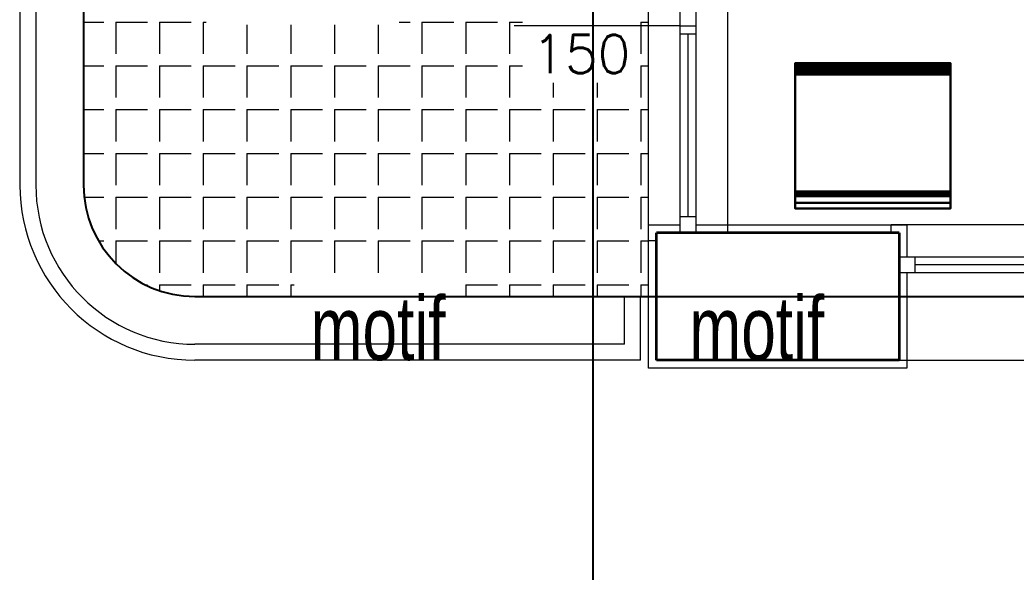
# Model space of a CAD drawing. Header units: inches. Extents: x -7543 to -822, y 102837 to 190349.
# Drawn here: x -831.6519 to -831.5893, y 102836.7631 to 102836.7978 of the extents above; entities that cross this region are included whole.
import ezdxf

# ---------------------------------------------------------------- set-up
doc = ezdxf.new("R2010")
doc.units = ezdxf.units.IN
doc.header["$MEASUREMENT"] = 0
doc.linetypes.add('DASHDOTX2', pattern=[2, 1, -0.5, 0, -0.5])
doc.layers.get('Defpoints').update_dxf_attribs({"lineweight": 25})
for name, color, linetype, lineweight in [('AKS', 1, 'Continuous', 25), ('İZ DÜŞÜM', 253, 'Continuous', 20), ('SIVA', 150, 'Continuous', 15), ('YAZI', 7, 'Continuous', 25)]:
    doc.layers.add(name, color=color, linetype=linetype, lineweight=lineweight)
for name, color, linetype, lineweight, true_color in [('BALKON', 7, 'Continuous', 20, 0xffaaa9), ('DUVAR', 7, 'Continuous', 35, 0xfc4642), ('PENCERE', 7, 'Continuous', 18, 0xffb360), ('TEFRİŞ', 7, 'Continuous', 25, 0x78462c)]:
    doc.layers.add(name, color=color, linetype=linetype, lineweight=lineweight, true_color=true_color)
doc.styles.add('arıal', font='arial.ttf', dxfattribs={"width": 0.7})
doc.styles.add('TXTX', font='TXTX')

msp = doc.modelspace()

# ---------------------------------------------------------------- linework, layer by layer
at = {"layer": 'AKS', "linetype": 'DASHDOTX2', "ltscale": 10}
msp.add_line((-831.615877, 102837.241781), (-831.615877, 102836.729325), dxfattribs=at)
at = {"layer": 'BALKON'}
for p, q in [((-831.651877, 102836.840431), (-831.651877, 102836.787431)), ((-831.647877, 102836.840431), (-831.647877, 102836.787431)), ((-831.650877, 102836.839431), (-831.650877, 102836.787431)), ((-831.612877, 102836.780431), (-831.640877, 102836.780431)), ((-831.613877, 102836.777431), (-831.613877, 102836.780431)), ((-831.612877, 102836.776431), (-831.612877, 102836.780431)), ((-831.613877, 102836.777431), (-831.640877, 102836.777431)), ((-831.612877, 102836.776431), (-831.640877, 102836.776431))]:
    msp.add_line(p, q, dxfattribs=at)
for radius in [0.011, 0.01, 0.007]:
    msp.add_arc((-831.640877, 102836.787431), radius, 180, 270, dxfattribs=at)
at = {"layer": 'Defpoints', "color": 4}
for p, q in [((-831.647877, 102836.840431), (-831.647877, 102836.787431)), ((-831.640877, 102836.780431), (-831.612877, 102836.780431)), ((-831.612877, 102836.780431), (-831.458377, 102836.780431))]:
    msp.add_line(p, q, dxfattribs=at)
msp.add_arc((-831.640877, 102836.787431), 0.007, 180, 270, dxfattribs=at)
at = {"layer": 'DUVAR'}
for p, q in [((-831.611877, 102836.776431), (-831.611877, 102836.784431)), ((-831.596627, 102836.784431), (-831.611877, 102836.784431)), ((-831.596627, 102836.784431), (-831.596627, 102836.776431)), ((-831.596627, 102836.776431), (-831.611877, 102836.776431))]:
    msp.add_line(p, q, dxfattribs=at)
at = {"layer": 'İZ DÜŞÜM'}
for p, q in [((-831.647877, 102836.797669), (-831.646609, 102836.797669)), ((-831.645859, 102836.797669), (-831.645859, 102836.795669)), ((-831.645859, 102836.797669), (-831.643859, 102836.797669)), ((-831.643109, 102836.797669), (-831.643109, 102836.795669)), ((-831.643109, 102836.797669), (-831.641109, 102836.797669)), ((-831.640359, 102836.797669), (-831.640359, 102836.795669)), ((-831.640359, 102836.797669), (-831.640181, 102836.797669)), ((-831.628049, 102836.797669), (-831.627359, 102836.797669)), ((-831.626609, 102836.797669), (-831.626609, 102836.795669)), ((-831.626609, 102836.797669), (-831.624609, 102836.797669)), ((-831.623859, 102836.797669), (-831.623859, 102836.795669)), ((-831.623859, 102836.797669), (-831.621859, 102836.797669)), ((-831.621109, 102836.797669), (-831.621109, 102836.795669)), ((-831.621109, 102836.797669), (-831.620286, 102836.797669)), ((-831.612859, 102836.797669), (-831.612859, 102836.795669)), ((-831.612859, 102836.797669), (-831.612377, 102836.797669)), ((-831.637609, 102836.7975), (-831.637609, 102836.795669)), ((-831.634859, 102836.7975), (-831.634859, 102836.795669)), ((-831.632109, 102836.7975), (-831.632109, 102836.795669)), ((-831.629359, 102836.7975), (-831.629359, 102836.795669)), ((-831.647877, 102836.794919), (-831.646609, 102836.794919)), ((-831.645859, 102836.794919), (-831.645859, 102836.792919)), ((-831.645859, 102836.794919), (-831.643859, 102836.794919)), ((-831.643109, 102836.794919), (-831.643109, 102836.792919)), ((-831.643109, 102836.794919), (-831.641109, 102836.794919)), ((-831.640359, 102836.794919), (-831.640359, 102836.792919)), ((-831.640359, 102836.794919), (-831.638359, 102836.794919)), ((-831.637609, 102836.794919), (-831.637609, 102836.792919)), ((-831.637609, 102836.794919), (-831.635609, 102836.794919)), ((-831.634859, 102836.794919), (-831.634859, 102836.792919)), ((-831.634859, 102836.794919), (-831.632859, 102836.794919)), ((-831.632109, 102836.794919), (-831.632109, 102836.792919)), ((-831.632109, 102836.794919), (-831.630109, 102836.794919)), ((-831.629359, 102836.794919), (-831.629359, 102836.792919)), ((-831.629359, 102836.794919), (-831.627359, 102836.794919)), ((-831.626609, 102836.794919), (-831.626609, 102836.792919)), ((-831.626609, 102836.794919), (-831.624609, 102836.794919)), ((-831.623859, 102836.794919), (-831.623859, 102836.792919)), ((-831.623859, 102836.794919), (-831.621859, 102836.794919)), ((-831.621109, 102836.794919), (-831.621109, 102836.792919)), ((-831.621109, 102836.794919), (-831.620286, 102836.794919)), ((-831.612859, 102836.794919), (-831.612859, 102836.792919)), ((-831.612859, 102836.794919), (-831.612377, 102836.794919)), ((-831.618359, 102836.793858), (-831.618359, 102836.792919)), ((-831.615609, 102836.793858), (-831.615609, 102836.792919)), ((-831.647877, 102836.792169), (-831.646609, 102836.792169)), ((-831.645859, 102836.792169), (-831.645859, 102836.790169)), ((-831.645859, 102836.792169), (-831.643859, 102836.792169)), ((-831.643109, 102836.792169), (-831.643109, 102836.790169)), ((-831.643109, 102836.792169), (-831.641109, 102836.792169)), ((-831.640359, 102836.792169), (-831.640359, 102836.790169)), ((-831.640359, 102836.792169), (-831.638359, 102836.792169)), ((-831.637609, 102836.792169), (-831.637609, 102836.790169)), ((-831.637609, 102836.792169), (-831.635609, 102836.792169)), ((-831.634859, 102836.792169), (-831.634859, 102836.790169)), ((-831.634859, 102836.792169), (-831.632859, 102836.792169)), ((-831.632109, 102836.792169), (-831.632109, 102836.790169)), ((-831.632109, 102836.792169), (-831.630109, 102836.792169)), ((-831.629359, 102836.792169), (-831.629359, 102836.790169)), ((-831.629359, 102836.792169), (-831.627359, 102836.792169)), ((-831.626609, 102836.792169), (-831.626609, 102836.790169)), ((-831.626609, 102836.792169), (-831.624609, 102836.792169)), ((-831.623859, 102836.792169), (-831.623859, 102836.790169)), ((-831.623859, 102836.792169), (-831.621859, 102836.792169)), ((-831.621109, 102836.792169), (-831.621109, 102836.790169)), ((-831.621109, 102836.792169), (-831.619109, 102836.792169)), ((-831.618359, 102836.792169), (-831.618359, 102836.790169)), ((-831.618359, 102836.792169), (-831.616359, 102836.792169)), ((-831.615609, 102836.792169), (-831.615609, 102836.790169)), ((-831.615609, 102836.792169), (-831.613609, 102836.792169)), ((-831.612859, 102836.792169), (-831.612859, 102836.790169)), ((-831.612859, 102836.792169), (-831.612377, 102836.792169)), ((-831.647877, 102836.789419), (-831.646609, 102836.789419)), ((-831.645859, 102836.789419), (-831.645859, 102836.787419)), ((-831.645859, 102836.789419), (-831.643859, 102836.789419)), ((-831.643109, 102836.789419), (-831.643109, 102836.787419)), ((-831.643109, 102836.789419), (-831.641109, 102836.789419)), ((-831.640359, 102836.789419), (-831.640359, 102836.787419)), ((-831.640359, 102836.789419), (-831.638359, 102836.789419)), ((-831.637609, 102836.789419), (-831.637609, 102836.787419)), ((-831.637609, 102836.789419), (-831.635609, 102836.789419)), ((-831.634859, 102836.789419), (-831.634859, 102836.787419)), ((-831.634859, 102836.789419), (-831.632859, 102836.789419)), ((-831.632109, 102836.789419), (-831.632109, 102836.787419)), ((-831.632109, 102836.789419), (-831.630109, 102836.789419)), ((-831.629359, 102836.789419), (-831.629359, 102836.787419)), ((-831.629359, 102836.789419), (-831.627359, 102836.789419)), ((-831.626609, 102836.789419), (-831.626609, 102836.787419)), ((-831.626609, 102836.789419), (-831.624609, 102836.789419)), ((-831.623859, 102836.789419), (-831.623859, 102836.787419)), ((-831.623859, 102836.789419), (-831.621859, 102836.789419)), ((-831.621109, 102836.789419), (-831.621109, 102836.787419)), ((-831.621109, 102836.789419), (-831.619109, 102836.789419)), ((-831.618359, 102836.789419), (-831.618359, 102836.787419)), ((-831.618359, 102836.789419), (-831.616359, 102836.789419)), ((-831.615609, 102836.789419), (-831.615609, 102836.787419)), ((-831.615609, 102836.789419), (-831.613609, 102836.789419)), ((-831.612859, 102836.789419), (-831.612859, 102836.787419)), ((-831.612859, 102836.789419), (-831.612377, 102836.789419)), ((-831.647836, 102836.786669), (-831.646609, 102836.786669)), ((-831.645859, 102836.786669), (-831.645859, 102836.784669)), ((-831.645859, 102836.786669), (-831.643859, 102836.786669)), ((-831.643109, 102836.786669), (-831.643109, 102836.784669)), ((-831.643109, 102836.786669), (-831.641109, 102836.786669)), ((-831.640359, 102836.786669), (-831.640359, 102836.784669)), ((-831.640359, 102836.786669), (-831.638359, 102836.786669)), ((-831.637609, 102836.786669), (-831.637609, 102836.784669)), ((-831.637609, 102836.786669), (-831.635609, 102836.786669)), ((-831.634859, 102836.786669), (-831.634859, 102836.784669)), ((-831.634859, 102836.786669), (-831.632859, 102836.786669)), ((-831.632109, 102836.786669), (-831.632109, 102836.784669)), ((-831.632109, 102836.786669), (-831.630109, 102836.786669)), ((-831.629359, 102836.786669), (-831.629359, 102836.784669)), ((-831.629359, 102836.786669), (-831.627359, 102836.786669)), ((-831.626609, 102836.786669), (-831.626609, 102836.784669)), ((-831.626609, 102836.786669), (-831.624609, 102836.786669)), ((-831.623859, 102836.786669), (-831.623859, 102836.784669)), ((-831.623859, 102836.786669), (-831.621859, 102836.786669)), ((-831.621109, 102836.786669), (-831.621109, 102836.784669)), ((-831.621109, 102836.786669), (-831.619109, 102836.786669)), ((-831.618359, 102836.786669), (-831.618359, 102836.784669)), ((-831.618359, 102836.786669), (-831.616359, 102836.786669)), ((-831.615609, 102836.786669), (-831.615609, 102836.784669)), ((-831.615609, 102836.786669), (-831.613609, 102836.786669)), ((-831.612859, 102836.786669), (-831.612859, 102836.784669)), ((-831.612859, 102836.786669), (-831.612377, 102836.786669)), ((-831.646933, 102836.783919), (-831.646609, 102836.783919)), ((-831.645859, 102836.783919), (-831.645859, 102836.782513)), ((-831.645859, 102836.783919), (-831.643859, 102836.783919)), ((-831.643109, 102836.783919), (-831.643109, 102836.781919)), ((-831.643109, 102836.783919), (-831.641109, 102836.783919)), ((-831.640359, 102836.783919), (-831.640359, 102836.781919)), ((-831.640359, 102836.783919), (-831.638359, 102836.783919)), ((-831.637609, 102836.783919), (-831.637609, 102836.781919)), ((-831.637609, 102836.783919), (-831.635609, 102836.783919)), ((-831.634859, 102836.783919), (-831.634859, 102836.781919)), ((-831.634859, 102836.783919), (-831.632859, 102836.783919)), ((-831.632109, 102836.783919), (-831.632109, 102836.781919)), ((-831.632109, 102836.783919), (-831.630109, 102836.783919)), ((-831.629359, 102836.783919), (-831.629359, 102836.781919)), ((-831.629359, 102836.783919), (-831.627359, 102836.783919)), ((-831.626609, 102836.783919), (-831.626609, 102836.781919)), ((-831.626609, 102836.783919), (-831.624609, 102836.783919)), ((-831.623859, 102836.783919), (-831.623859, 102836.781919)), ((-831.623859, 102836.783919), (-831.621859, 102836.783919)), ((-831.621109, 102836.783919), (-831.621109, 102836.781919)), ((-831.621109, 102836.783919), (-831.619109, 102836.783919)), ((-831.618359, 102836.783919), (-831.618359, 102836.781919)), ((-831.618359, 102836.783919), (-831.616359, 102836.783919)), ((-831.615609, 102836.783919), (-831.615609, 102836.781919)), ((-831.615609, 102836.783919), (-831.613609, 102836.783919)), ((-831.612859, 102836.783919), (-831.612859, 102836.781919)), ((-831.612859, 102836.783919), (-831.612377, 102836.783919)), ((-831.644006, 102836.781169), (-831.643859, 102836.781169)), ((-831.643109, 102836.781169), (-831.643109, 102836.780796)), ((-831.643109, 102836.781169), (-831.641109, 102836.781169)), ((-831.640359, 102836.781169), (-831.640359, 102836.780431)), ((-831.640359, 102836.781169), (-831.638359, 102836.781169)), ((-831.637609, 102836.781169), (-831.637609, 102836.780431)), ((-831.637609, 102836.781169), (-831.635609, 102836.781169)), ((-831.634859, 102836.781169), (-831.634859, 102836.780431)), ((-831.634859, 102836.781169), (-831.63464, 102836.781169)), ((-831.623859, 102836.781169), (-831.623859, 102836.780431)), ((-831.623859, 102836.781169), (-831.621859, 102836.781169)), ((-831.621109, 102836.781169), (-831.621109, 102836.780431)), ((-831.621109, 102836.781169), (-831.619109, 102836.781169)), ((-831.618359, 102836.781169), (-831.618359, 102836.780431)), ((-831.618359, 102836.781169), (-831.616359, 102836.781169)), ((-831.615609, 102836.781169), (-831.615609, 102836.780431)), ((-831.615609, 102836.781169), (-831.613609, 102836.781169)), ((-831.612859, 102836.781169), (-831.612859, 102836.780431)), ((-831.612859, 102836.781169), (-831.612377, 102836.781169))]:
    msp.add_line(p, q, dxfattribs=at)
at = {"layer": 'PENCERE'}
for p, q in [((-831.607377, 102836.784431), (-831.607377, 102836.810931)), ((-831.612377, 102836.783931), (-831.612377, 102836.810431)), ((-831.610377, 102836.784431), (-831.610377, 102836.810431)), ((-831.609377, 102836.784431), (-831.609377, 102836.810431)), ((-831.610377, 102836.797431), (-831.620812, 102836.797431)), ((-831.610377, 102836.797431), (-831.609377, 102836.797431)), ((-831.610377, 102836.796931), (-831.609377, 102836.796931)), ((-831.609877, 102836.785431), (-831.609877, 102836.796931)), ((-831.609377, 102836.785431), (-831.610377, 102836.785431)), ((-831.597127, 102836.784431), (-831.597127, 102836.784931)), ((-831.542127, 102836.784931), (-831.597127, 102836.784931)), ((-831.611877, 102836.783931), (-831.612377, 102836.783931)), ((-831.596627, 102836.782931), (-831.542627, 102836.782931)), ((-831.595627, 102836.782931), (-831.595627, 102836.781931)), ((-831.596627, 102836.781931), (-831.542627, 102836.781931)), ((-831.595627, 102836.782431), (-831.578794, 102836.782431)), ((-831.596627, 102836.776431), (-831.542627, 102836.776431))]:
    msp.add_line(p, q, dxfattribs=at)
at = {"layer": 'SIVA'}
for p, q in [((-831.612377, 102836.775931), (-831.612377, 102836.784931)), ((-831.612377, 102836.784931), (-831.610377, 102836.784931)), ((-831.609377, 102836.784931), (-831.596127, 102836.784931)), ((-831.596127, 102836.784931), (-831.596127, 102836.782931)), ((-831.596127, 102836.781931), (-831.596127, 102836.775931)), ((-831.596127, 102836.775931), (-831.612377, 102836.775931))]:
    msp.add_line(p, q, dxfattribs=at)
at = {"layer": 'TEFRİŞ'}
for points in [[(-831.603161, 102836.795078, 0.008082), (-831.603161, 102836.795083, 0.00803), (-831.593401, 102836.795083, 0.00803), (-831.593401, 102836.795078, 0.008082)], [(-831.603161, 102836.795083, 0.00803), (-831.603161, 102836.795078, 0.007978), (-831.593401, 102836.795078, 0.007978), (-831.593401, 102836.795083, 0.00803)], [(-831.603161, 102836.795064, 0.008133), (-831.603161, 102836.795078, 0.008082), (-831.593401, 102836.795078, 0.008082), (-831.593401, 102836.795064, 0.008133)], [(-831.603161, 102836.795078, 0.007978), (-831.603161, 102836.795064, 0.007927), (-831.593401, 102836.795064, 0.007927), (-831.593401, 102836.795078, 0.007978)], [(-831.603161, 102836.795064, 0.007927), (-831.603161, 102836.795042, 0.00788), (-831.593401, 102836.795042, 0.00788), (-831.593401, 102836.795064, 0.007927)], [(-831.603161, 102836.795042, 0.00818), (-831.603161, 102836.795064, 0.008133), (-831.593401, 102836.795064, 0.008133), (-831.593401, 102836.795042, 0.00818)], [(-831.603161, 102836.795042, 0.00788), (-831.603161, 102836.795012, 0.007837), (-831.593401, 102836.795012, 0.007837), (-831.593401, 102836.795042, 0.00788)], [(-831.603161, 102836.795012, 0.008223), (-831.603161, 102836.795042, 0.00818), (-831.593401, 102836.795042, 0.00818), (-831.593401, 102836.795012, 0.008223)], [(-831.603161, 102836.795012, 0.007837), (-831.603161, 102836.794975, 0.0078), (-831.593401, 102836.794975, 0.0078), (-831.593401, 102836.795012, 0.007837)], [(-831.603161, 102836.794975, 0.00826), (-831.603161, 102836.795012, 0.008223), (-831.593401, 102836.795012, 0.008223), (-831.593401, 102836.794975, 0.00826)], [(-831.603161, 102836.794975, 0.0078), (-831.603161, 102836.794933, 0.00777), (-831.593401, 102836.794933, 0.00777), (-831.593401, 102836.794975, 0.0078)], [(-831.603161, 102836.794933, 0.00829), (-831.603161, 102836.794975, 0.00826), (-831.593401, 102836.794975, 0.00826), (-831.593401, 102836.794933, 0.00829)], [(-831.603161, 102836.794933, 0.00777), (-831.603161, 102836.794885, 0.007748), (-831.593401, 102836.794885, 0.007748), (-831.593401, 102836.794933, 0.00777)], [(-831.603161, 102836.794885, 0.008312), (-831.603161, 102836.794933, 0.00829), (-831.593401, 102836.794933, 0.00829), (-831.593401, 102836.794885, 0.008312)], [(-831.603161, 102836.794885, 0.007748), (-831.603161, 102836.794835, 0.007735), (-831.593401, 102836.794835, 0.007735), (-831.593401, 102836.794885, 0.007748)], [(-831.603161, 102836.794835, 0.008325), (-831.603161, 102836.794885, 0.008312), (-831.593401, 102836.794885, 0.008312), (-831.593401, 102836.794835, 0.008325)], [(-831.603161, 102836.794835, 0.007735), (-831.603161, 102836.794783, 0.00773), (-831.593401, 102836.794783, 0.00773), (-831.593401, 102836.794835, 0.007735)], [(-831.603161, 102836.794783, 0.00833), (-831.603161, 102836.794835, 0.008325), (-831.593401, 102836.794835, 0.008325), (-831.593401, 102836.794783, 0.00833)], [(-831.603161, 102836.794783, 0.00773), (-831.603161, 102836.794383, 0.00773), (-831.593401, 102836.794383, 0.00773), (-831.593401, 102836.794783, 0.00773)], [(-831.603161, 102836.794783, 0.00773), (-831.603161, 102836.794783, 0.00773), (-831.593401, 102836.794783, 0.00773)], [(-831.603161, 102836.794783, 0.00833), (-831.603161, 102836.794383, 0.00833), (-831.593401, 102836.794383, 0.00833), (-831.593401, 102836.794783, 0.00833)], [(-831.603081, 102836.794883, 0.003655), (-831.603081, 102836.794883, 0.0012), (-831.593481, 102836.794883, 0.0012), (-831.593481, 102836.794883, 0.003655)], [(-831.603081, 102836.794883, 0.0012), (-831.603081, 102836.794883, 0.003655), (-831.603081, 102836.794483, 0.003655), (-831.603081, 102836.794483, 0.0012)], [(-831.603081, 102836.794883, 0.0012), (-831.603081, 102836.794483, 0.0012), (-831.593481, 102836.794483, 0.0012), (-831.593481, 102836.794883, 0.0012)], [(-831.603081, 102836.794883, 0.00681), (-831.603081, 102836.794883, 0.004458), (-831.593481, 102836.794883, 0.004458), (-831.593481, 102836.794883, 0.00681)], [(-831.603081, 102836.794883, 0.004458), (-831.603081, 102836.794883, 0.00681), (-831.603081, 102836.794483, 0.00681), (-831.603081, 102836.794483, 0.004458)], [(-831.603081, 102836.794883, 0.004055), (-831.603081, 102836.794883, 0.003655), (-831.593481, 102836.794883, 0.003655), (-831.593481, 102836.794883, 0.004055)], [(-831.603081, 102836.794483, 0.003655), (-831.603081, 102836.794883, 0.003655), (-831.593481, 102836.794883, 0.003655), (-831.593481, 102836.794483, 0.003655)], [(-831.603081, 102836.794883, 0.004055), (-831.603081, 102836.79483, 0.00406), (-831.593481, 102836.79483, 0.00406), (-831.593481, 102836.794883, 0.004055)], [(-831.603081, 102836.794883, 0.004458), (-831.603081, 102836.794483, 0.004458), (-831.593481, 102836.794483, 0.004458), (-831.593481, 102836.794883, 0.004458)], [(-831.603081, 102836.794883, 0.00721), (-831.603081, 102836.794883, 0.00681), (-831.593481, 102836.794883, 0.00681), (-831.593481, 102836.794883, 0.00721)], [(-831.603081, 102836.794483, 0.00681), (-831.603081, 102836.794883, 0.00681), (-831.593481, 102836.794883, 0.00681), (-831.593481, 102836.794483, 0.00681)], [(-831.603081, 102836.794883, 0.00721), (-831.603081, 102836.79483, 0.007215), (-831.593481, 102836.79483, 0.007215), (-831.593481, 102836.794883, 0.00721)], [(-831.603081, 102836.79483, 0.00406), (-831.603081, 102836.79478, 0.004073), (-831.593481, 102836.79478, 0.004073), (-831.593481, 102836.79483, 0.00406)], [(-831.603081, 102836.79483, 0.007215), (-831.603081, 102836.79478, 0.007228), (-831.593481, 102836.79478, 0.007228), (-831.593481, 102836.79483, 0.007215)], [(-831.603081, 102836.79478, 0.004073), (-831.603081, 102836.794733, 0.004095), (-831.593481, 102836.794733, 0.004095), (-831.593481, 102836.79478, 0.004073)], [(-831.603081, 102836.79478, 0.007228), (-831.603081, 102836.794733, 0.00725), (-831.593481, 102836.794733, 0.00725), (-831.593481, 102836.79478, 0.007228)], [(-831.603081, 102836.794733, 0.004095), (-831.603081, 102836.79469, 0.004125), (-831.593481, 102836.79469, 0.004125), (-831.593481, 102836.794733, 0.004095)], [(-831.603081, 102836.794733, 0.00725), (-831.603081, 102836.79469, 0.00728), (-831.593481, 102836.79469, 0.00728), (-831.593481, 102836.794733, 0.00725)], [(-831.603081, 102836.79469, 0.004125), (-831.603081, 102836.794653, 0.004162), (-831.593481, 102836.794653, 0.004162), (-831.593481, 102836.79469, 0.004125)], [(-831.603081, 102836.79469, 0.00728), (-831.603081, 102836.794653, 0.007317), (-831.593481, 102836.794653, 0.007317), (-831.593481, 102836.79469, 0.00728)], [(-831.603081, 102836.794653, 0.004162), (-831.603081, 102836.794623, 0.004205), (-831.593481, 102836.794623, 0.004205), (-831.593481, 102836.794653, 0.004162)], [(-831.603081, 102836.794653, 0.007317), (-831.603081, 102836.794623, 0.00736), (-831.593481, 102836.794623, 0.00736), (-831.593481, 102836.794653, 0.007317)], [(-831.603081, 102836.794623, 0.004205), (-831.603081, 102836.794601, 0.004252), (-831.593481, 102836.794601, 0.004252), (-831.593481, 102836.794623, 0.004205)], [(-831.603081, 102836.794623, 0.00736), (-831.603081, 102836.794601, 0.007407), (-831.593481, 102836.794601, 0.007407), (-831.593481, 102836.794623, 0.00736)], [(-831.603081, 102836.794601, 0.004252), (-831.603081, 102836.794587, 0.004303), (-831.593481, 102836.794587, 0.004303), (-831.593481, 102836.794601, 0.004252)], [(-831.603081, 102836.794601, 0.007407), (-831.603081, 102836.794587, 0.007458), (-831.593481, 102836.794587, 0.007458), (-831.593481, 102836.794601, 0.007407)], [(-831.603081, 102836.794587, 0.004303), (-831.603081, 102836.794583, 0.004355), (-831.593481, 102836.794583, 0.004355), (-831.593481, 102836.794587, 0.004303)], [(-831.603081, 102836.794587, 0.007458), (-831.603081, 102836.794583, 0.00751), (-831.593481, 102836.794583, 0.00751), (-831.593481, 102836.794587, 0.007458)], [(-831.603081, 102836.794583, 0.004355), (-831.603081, 102836.794583, 0.004355), (-831.593481, 102836.794583, 0.004355)], [(-831.603081, 102836.794583, 0.004355), (-831.603081, 102836.794483, 0.004355), (-831.593481, 102836.794483, 0.004355), (-831.593481, 102836.794583, 0.004355)], [(-831.603081, 102836.794583, 0.00751), (-831.603081, 102836.794583, 0.00751), (-831.593481, 102836.794583, 0.00751)], [(-831.603081, 102836.794583, 0.00751), (-831.603081, 102836.794483, 0.00751), (-831.593481, 102836.794483, 0.00751), (-831.593481, 102836.794583, 0.00751)], [(-831.603081, 102836.794483, 0.003655), (-831.603081, 102836.794483, 0.0012), (-831.593481, 102836.794483, 0.0012), (-831.593481, 102836.794483, 0.003655)], [(-831.603081, 102836.794483, 0.00681), (-831.603081, 102836.794483, 0.004458), (-831.593481, 102836.794483, 0.004458), (-831.593481, 102836.794483, 0.00681)], [(-831.603081, 102836.794483, 0.004355), (-831.603081, 102836.794483, 0.003655), (-831.593481, 102836.794483, 0.003655), (-831.593481, 102836.794483, 0.004355)], [(-831.603081, 102836.794483, 0.00751), (-831.603081, 102836.794483, 0.00681), (-831.593481, 102836.794483, 0.00681), (-831.593481, 102836.794483, 0.00751)], [(-831.593481, 102836.794883, 0.0012), (-831.593481, 102836.794883, 0.003655), (-831.593481, 102836.794483, 0.003655), (-831.593481, 102836.794483, 0.0012)], [(-831.593481, 102836.794883, 0.004458), (-831.593481, 102836.794883, 0.00681), (-831.593481, 102836.794483, 0.00681), (-831.593481, 102836.794483, 0.004458)], [(-831.603161, 102836.794383), (-831.603161, 102836.785963), (-831.603161, 102836.785963, 0.00833), (-831.603161, 102836.794383, 0.00833)], [(-831.603161, 102836.794383), (-831.603161, 102836.794383, 0.00833), (-831.593401, 102836.794383, 0.00833), (-831.593401, 102836.794383)], [(-831.603161, 102836.785963), (-831.603161, 102836.794383), (-831.593401, 102836.794383), (-831.593401, 102836.785963)], [(-831.603161, 102836.794383, 0.00833), (-831.603161, 102836.785963, 0.00833), (-831.593401, 102836.785963, 0.00833), (-831.593401, 102836.794383, 0.00833)], [(-831.593401, 102836.794383), (-831.593401, 102836.785963), (-831.593401, 102836.785963, 0.00833), (-831.593401, 102836.794383, 0.00833)], [(-831.603161, 102836.787018, 0.014472), (-831.603161, 102836.787023, 0.01442), (-831.593401, 102836.787023, 0.01442), (-831.593401, 102836.787018, 0.014472)], [(-831.603161, 102836.787023, 0.01442), (-831.603161, 102836.787018, 0.014368), (-831.593401, 102836.787018, 0.014368), (-831.593401, 102836.787023, 0.01442)], [(-831.603161, 102836.787004, 0.014523), (-831.603161, 102836.787018, 0.014472), (-831.593401, 102836.787018, 0.014472), (-831.593401, 102836.787004, 0.014523)], [(-831.603161, 102836.787018, 0.014368), (-831.603161, 102836.787004, 0.014317), (-831.593401, 102836.787004, 0.014317), (-831.593401, 102836.787018, 0.014368)], [(-831.603161, 102836.787004, 0.014317), (-831.603161, 102836.786982, 0.01427), (-831.593401, 102836.786982, 0.01427), (-831.593401, 102836.787004, 0.014317)], [(-831.603161, 102836.786982, 0.01457), (-831.603161, 102836.787004, 0.014523), (-831.593401, 102836.787004, 0.014523), (-831.593401, 102836.786982, 0.01457)], [(-831.603161, 102836.786982, 0.01427), (-831.603161, 102836.786952, 0.014227), (-831.593401, 102836.786952, 0.014227), (-831.593401, 102836.786982, 0.01427)], [(-831.603161, 102836.786952, 0.014613), (-831.603161, 102836.786982, 0.01457), (-831.593401, 102836.786982, 0.01457), (-831.593401, 102836.786952, 0.014613)], [(-831.603161, 102836.786952, 0.014227), (-831.603161, 102836.786915, 0.01419), (-831.593401, 102836.786915, 0.01419), (-831.593401, 102836.786952, 0.014227)], [(-831.603161, 102836.786915, 0.01465), (-831.603161, 102836.786952, 0.014613), (-831.593401, 102836.786952, 0.014613), (-831.593401, 102836.786915, 0.01465)], [(-831.603161, 102836.786915, 0.01419), (-831.603161, 102836.786873, 0.01416), (-831.593401, 102836.786873, 0.01416), (-831.593401, 102836.786915, 0.01419)], [(-831.603161, 102836.786873, 0.01468), (-831.603161, 102836.786915, 0.01465), (-831.593401, 102836.786915, 0.01465), (-831.593401, 102836.786873, 0.01468)], [(-831.603161, 102836.786873, 0.01416), (-831.603161, 102836.786825, 0.014138), (-831.593401, 102836.786825, 0.014138), (-831.593401, 102836.786873, 0.01416)], [(-831.603161, 102836.786825, 0.014702), (-831.603161, 102836.786873, 0.01468), (-831.593401, 102836.786873, 0.01468), (-831.593401, 102836.786825, 0.014702)], [(-831.603161, 102836.786825, 0.014138), (-831.603161, 102836.786775, 0.014125), (-831.593401, 102836.786775, 0.014125), (-831.593401, 102836.786825, 0.014138)], [(-831.603161, 102836.786775, 0.014715), (-831.603161, 102836.786825, 0.014702), (-831.593401, 102836.786825, 0.014702), (-831.593401, 102836.786775, 0.014715)], [(-831.603161, 102836.786775, 0.014125), (-831.603161, 102836.786723, 0.01412), (-831.593401, 102836.786723, 0.01412), (-831.593401, 102836.786775, 0.014125)], [(-831.603161, 102836.786723, 0.01472), (-831.603161, 102836.786775, 0.014715), (-831.593401, 102836.786775, 0.014715), (-831.593401, 102836.786723, 0.01472)], [(-831.603161, 102836.786723, 0.01412), (-831.603161, 102836.786723, 0.01412), (-831.593401, 102836.786723, 0.01412)], [(-831.603161, 102836.786723, 0.01412), (-831.603161, 102836.786323, 0.01412), (-831.593401, 102836.786323, 0.01412), (-831.593401, 102836.786723, 0.01412)], [(-831.603161, 102836.786723, 0.01472), (-831.603161, 102836.786323, 0.01472), (-831.593401, 102836.786323, 0.01472), (-831.593401, 102836.786723, 0.01472)], [(-831.603161, 102836.786323, 0.01472), (-831.603161, 102836.786323, 0.00833), (-831.593401, 102836.786323, 0.00833), (-831.593401, 102836.786323, 0.01472)], [(-831.603161, 102836.785963, 0.00833), (-831.603161, 102836.786323, 0.00833), (-831.593401, 102836.786323, 0.00833), (-831.593401, 102836.785963, 0.00833)], [(-831.603161, 102836.785963, 0.01472), (-831.603161, 102836.786323, 0.01472), (-831.593401, 102836.786323, 0.01472), (-831.593401, 102836.785963, 0.01472)], [(-831.603161, 102836.785963, 0.01472), (-831.593401, 102836.785963, 0.01472), (-831.593401, 102836.786323, 0.01472), (-831.603161, 102836.786323, 0.01472)], [(-831.593401, 102836.785963, 0.01472), (-831.593401, 102836.785963, 0.00833), (-831.593401, 102836.786323, 0.00833), (-831.593401, 102836.786323, 0.01472)], [(-831.603161, 102836.785963, 0.00833), (-831.603161, 102836.785963, 0.01472), (-831.593401, 102836.785963, 0.01472), (-831.593401, 102836.785963, 0.00833)], [(-831.603161, 102836.785963), (-831.603161, 102836.785963, 0.00833), (-831.593401, 102836.785963, 0.00833), (-831.593401, 102836.785963)]]:
    msp.add_3dface(points, dxfattribs=at)
for points, invisible_edges in [([(-831.603161, 102836.794783, 0.00803), (-831.603161, 102836.795043, 0.007912), (-831.603161, 102836.795083, 0.00803), (-831.603161, 102836.794783, 0.00803)], 5), ([(-831.603161, 102836.794783, 0.00803), (-831.603161, 102836.795043, 0.008148), (-831.603161, 102836.795083, 0.00803), (-831.603161, 102836.794783, 0.00803)], 5), ([(-831.593401, 102836.794783, 0.00803), (-831.593401, 102836.795043, 0.008148), (-831.593401, 102836.795083, 0.00803), (-831.593401, 102836.794783, 0.00803)], 5), ([(-831.593401, 102836.794783, 0.00803), (-831.593401, 102836.795043, 0.007912), (-831.593401, 102836.795083, 0.00803), (-831.593401, 102836.794783, 0.00803)], 5), ([(-831.603161, 102836.794783, 0.00803), (-831.603161, 102836.794783, 0.00773), (-831.603161, 102836.794955, 0.007792), (-831.603161, 102836.795043, 0.007912)], 9), ([(-831.603161, 102836.794783, 0.00803), (-831.603161, 102836.794783, 0.00833), (-831.603161, 102836.794955, 0.008268), (-831.603161, 102836.795043, 0.008148)], 9), ([(-831.603161, 102836.794783, 0.00773), (-831.603161, 102836.794783, 0.00833), (-831.603161, 102836.794383, 0.00833), (-831.603161, 102836.794383, 0.00773)], 1), ([(-831.603081, 102836.794883, 0.004055), (-831.603081, 102836.794883, 0.003655), (-831.603081, 102836.794483, 0.003655), (-831.603081, 102836.794483, 0.004055)], 8), ([(-831.603081, 102836.794883, 0.00721), (-831.603081, 102836.794883, 0.00681), (-831.603081, 102836.794483, 0.00681), (-831.603081, 102836.794483, 0.00721)], 8), ([(-831.603081, 102836.794583, 0.004255), (-831.603081, 102836.794683, 0.004055), (-831.603081, 102836.794583, 0.004055), (-831.603081, 102836.794583, 0.004255)], 7), ([(-831.603081, 102836.794583, 0.00741), (-831.603081, 102836.794683, 0.00721), (-831.603081, 102836.794583, 0.00721), (-831.603081, 102836.794583, 0.00741)], 7), ([(-831.603081, 102836.794583, 0.004355), (-831.603081, 102836.794583, 0.004055), (-831.603081, 102836.794483, 0.004055), (-831.603081, 102836.794483, 0.004355)], 3), ([(-831.603081, 102836.794583, 0.00751), (-831.603081, 102836.794583, 0.00721), (-831.603081, 102836.794483, 0.00721), (-831.603081, 102836.794483, 0.00751)], 3), ([(-831.593481, 102836.794883, 0.004055), (-831.593481, 102836.794883, 0.003655), (-831.593481, 102836.794483, 0.003655), (-831.593481, 102836.794483, 0.004055)], 8), ([(-831.593481, 102836.794883, 0.00721), (-831.593481, 102836.794883, 0.00681), (-831.593481, 102836.794483, 0.00681), (-831.593481, 102836.794483, 0.00721)], 8), ([(-831.593481, 102836.794583, 0.004255), (-831.593481, 102836.794683, 0.004055), (-831.593481, 102836.794583, 0.004055), (-831.593481, 102836.794583, 0.004255)], 7), ([(-831.593481, 102836.794583, 0.00741), (-831.593481, 102836.794683, 0.00721), (-831.593481, 102836.794583, 0.00721), (-831.593481, 102836.794583, 0.00741)], 7), ([(-831.593481, 102836.794583, 0.004355), (-831.593481, 102836.794583, 0.004055), (-831.593481, 102836.794483, 0.004055), (-831.593481, 102836.794483, 0.004355)], 3), ([(-831.593481, 102836.794583, 0.00751), (-831.593481, 102836.794583, 0.00721), (-831.593481, 102836.794483, 0.00721), (-831.593481, 102836.794483, 0.00751)], 3), ([(-831.593401, 102836.794783, 0.00803), (-831.593401, 102836.794783, 0.00773), (-831.593401, 102836.794955, 0.007792), (-831.593401, 102836.795043, 0.007912)], 9), ([(-831.593401, 102836.794783, 0.00803), (-831.593401, 102836.794783, 0.00833), (-831.593401, 102836.794955, 0.008268), (-831.593401, 102836.795043, 0.008148)], 9), ([(-831.593401, 102836.794783, 0.00773), (-831.593401, 102836.794783, 0.00833), (-831.593401, 102836.794383, 0.00833), (-831.593401, 102836.794383, 0.00773)], 1), ([(-831.603161, 102836.786723, 0.01442), (-831.603161, 102836.786983, 0.014538), (-831.603161, 102836.787023, 0.01442), (-831.603161, 102836.786723, 0.01442)], 5), ([(-831.603161, 102836.786723, 0.01442), (-831.603161, 102836.786983, 0.014302), (-831.603161, 102836.787023, 0.01442), (-831.603161, 102836.786723, 0.01442)], 5), ([(-831.603161, 102836.786723, 0.01442), (-831.603161, 102836.786723, 0.01472), (-831.603161, 102836.786895, 0.014658), (-831.603161, 102836.786983, 0.014538)], 9), ([(-831.603161, 102836.786723, 0.01442), (-831.603161, 102836.786723, 0.01412), (-831.603161, 102836.786895, 0.014182), (-831.603161, 102836.786983, 0.014302)], 9), ([(-831.593401, 102836.786723, 0.01442), (-831.593401, 102836.786983, 0.014538), (-831.593401, 102836.787023, 0.01442), (-831.593401, 102836.786723, 0.01442)], 5), ([(-831.593401, 102836.786723, 0.01442), (-831.593401, 102836.786983, 0.014302), (-831.593401, 102836.787023, 0.01442), (-831.593401, 102836.786723, 0.01442)], 5), ([(-831.593401, 102836.786723, 0.01442), (-831.593401, 102836.786723, 0.01472), (-831.593401, 102836.786895, 0.014658), (-831.593401, 102836.786983, 0.014538)], 9), ([(-831.593401, 102836.786723, 0.01442), (-831.593401, 102836.786723, 0.01412), (-831.593401, 102836.786895, 0.014182), (-831.593401, 102836.786983, 0.014302)], 9), ([(-831.603161, 102836.786723, 0.01412), (-831.603161, 102836.786723, 0.01472), (-831.603161, 102836.786323, 0.01472), (-831.603161, 102836.786323, 0.01412)], 1), ([(-831.593401, 102836.786723, 0.01412), (-831.593401, 102836.786723, 0.01472), (-831.593401, 102836.786323, 0.01472), (-831.593401, 102836.786323, 0.01412)], 1)]:
    msp.add_3dface(points, dxfattribs=dict(at, invisible_edges=invisible_edges))

# ---------------------------------------------------------------- texts
at = {"layer": 'PENCERE', "style": 'TXTX'}
msp.add_text('150', height=0.0024, dxfattribs=at).set_placement((-831.619686, 102836.794458))
at = {"layer": 'YAZI', "style": 'arıal', "width": 0.7}
for p in [(-831.633606, 102836.776431), (-831.609803, 102836.776431)]:
    msp.add_text('motif', height=0.004, dxfattribs=at).set_placement(p)

doc.saveas('drawing.dxf')
